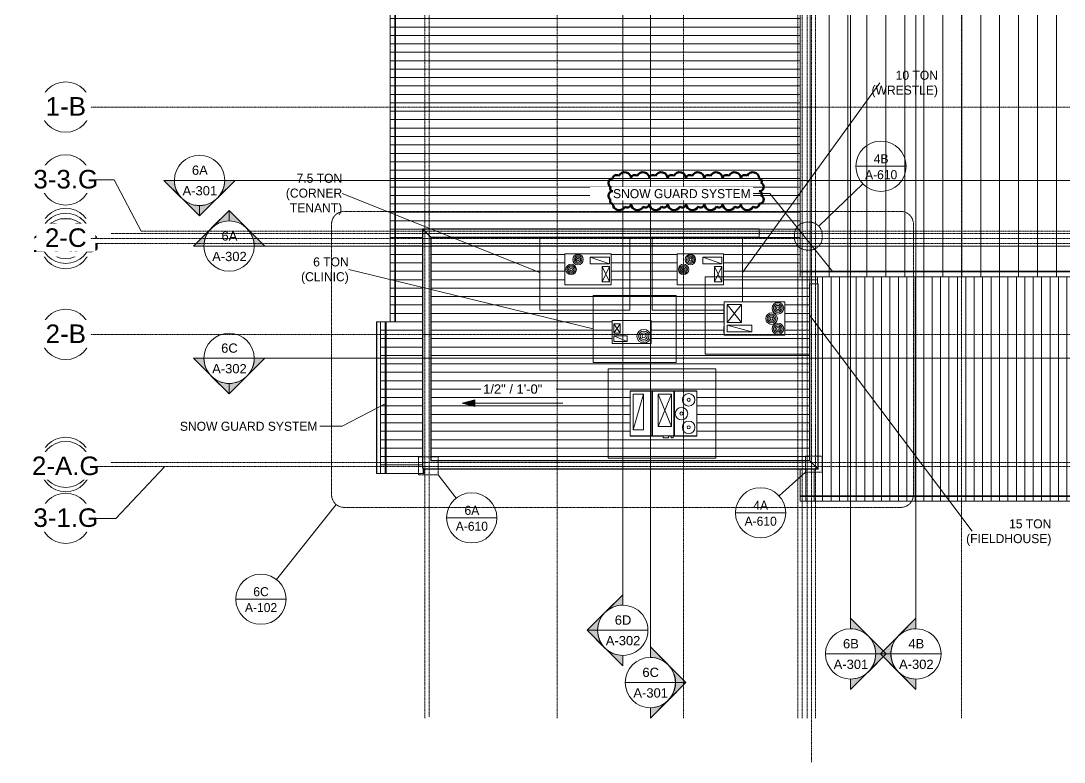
# Model space of a CAD drawing. Header units: inches. Extents: x 21290 to 29416, y -23522 to -20467.
# Drawn here: x 21290 to 23282, y -23360 to -21944 of the extents above; entities that cross this region are included whole.
import ezdxf

# ---------------------------------------------------------------- set-up
doc = ezdxf.new("R2010")
doc.units = ezdxf.units.IN
doc.header["$MEASUREMENT"] = 0
doc.linetypes.add('Dash Dot 3_16_', pattern=[0.3125, 0.1875, -0.0625, 0, -0.0625])
doc.linetypes.add('Grid Line 1_2_', pattern=[0.875, 0.5, -0.125, 0.125, -0.125])
for name, color, linetype, lineweight in [('A-ANNO-IDEN', 131, 'Continuous', 9), ('A-ANNO-SYMB', 150, 'Continuous', 9), ('A-DETL-MBND', 5, 'Continuous', 13), ('A-ROOF', 132, 'Continuous', 13), ('G-ANNO-DIMS', 111, 'Continuous', 9), ('G-ANNO-REVC', 71, 'Continuous', 9), ('G-ANNO-SYMB', 111, 'Continuous', 9), ('M-EQPM', 50, 'Continuous', 13), ('M-EQPM-IDEN', 50, 'Continuous', 9), ('S-BEAM', 12, 'Continuous', 13), ('S-GRID', 1, 'Continuous', 9), ('S-GRID-IDEN', 1, 'Continuous', 9)]:
    doc.layers.add(name, color=color, linetype=linetype, lineweight=lineweight)
doc.styles.add('Arial', font='arial.ttf', dxfattribs={"height": 35.407186})
doc.styles.add('Arial_1', font='arial.ttf', dxfattribs={"height": 17.703593})
doc.styles.add('Century Gothic', font='GOTHIC.TTF', dxfattribs={"height": 17.245342})

# ---------------------------------------------------------------- blocks, each defined once
blk = doc.blocks.new('Girt_C - 8_D-1785278-Roof Plan')
at = {"layer": 'A-DETL-MBND', "color": 43, "lineweight": 9}
blk.add_line((22073.6, -22784.1), (22072.8, -22711.7), dxfattribs=at)
blk = doc.blocks.new('Carrier_48TC_Standard_Efficiency_Gas_Heat_Electric_Cooling_Packaged_Rooftop_Unit_3_to_15_nominal_tons - 15 ton 48TC__16-V1-Roof Plan')
at = {"layer": 'A-DETL-MBND', "color": 43, "lineweight": 9}
for p, q in [((-105.9, -79.6), (-105.9, 67.7)), ((-105.9, 67.7), (93.9, 67.7)), ((93.9, 67.7), (93.9, -79.7)), ((57.9, 31.7), (-57.9, 31.7)), ((-57.9, 31.7), (-57.9, -31.7)), ((4.8, 25.3), (51.7, 12.7)), ((4.8, 12.7), (4.8, 25.3)), ((4.8, 25.3), (51.7, 25.3)), ((51.7, 25.3), (51.7, 12.7)), ((57.9, -31.7), (57.9, 31.7)), ((58.1, 27.3), (57.9, 27.3)), ((58.1, 27.3), (58.1, 15.4)), ((51.7, 12.7), (4.8, 12.7)), ((24.9, -26.8), (51.7, 7.2)), ((24.9, 7.2), (51.7, -26.8)), ((24.9, -26.8), (24.9, 7.2)), ((24.9, 7.2), (51.7, 7.2)), ((51.7, 7.2), (51.7, -26.8)), ((57.9, 15.4), (58.1, 15.4)), ((58.1, 10.3), (57.9, 10.3)), ((57.9, 9.3), (58.1, 9.3)), ((58.1, 6.7), (57.9, 6.7)), ((58.1, 9.3), (58.1, 10.3)), ((58.1, 10.3), (58.1, 9.3)), ((58.1, 6.7), (58.1, -25.1)), ((-57.9, -31.7), (57.9, -31.7)), ((51.7, -26.8), (24.9, -26.8)), ((57.9, -25.1), (58.1, -25.1)), ((93.9, -79.7), (-87.2, -79.7))]:
    blk.add_line(p, q, dxfattribs=at)
for centre, radius in [((-44.9, 19.7), 11), ((-44.9, 19.7), 8.25), ((-44.9, 19.7), 5.5), ((-44.9, 19.7), 2.75), ((-32.9, 0), 11), ((-32.9, 0), 8.25), ((-32.9, 0), 5.5), ((-32.9, 0), 2.75), ((-44.9, -19.7), 11), ((-44.9, -19.7), 8.25), ((-44.9, -19.7), 5.5), ((-44.9, -19.7), 2.75)]:
    blk.add_circle(centre, radius, dxfattribs=at)
blk = doc.blocks.new('Carrier_48TC_Standard_Efficiency_Gas_Heat_Electric_Cooling_Packaged_Rooftop_Unit_3_to_15_nominal_tons - 7_5 ton 48TC__08-873531-Roof Plan')
at = {"layer": 'A-DETL-MBND', "color": 43, "lineweight": 9}
for p, q in [((-92.1, -77.8), (-92.1, 61.1)), ((80.1, 61.1), (80.1, -77.8)), ((44.1, 29.7), (-44.1, 29.7)), ((-44.1, 29.7), (-44.1, -29.8)), ((4.4, 23.2), (40.8, 10.6)), ((4.4, 10.6), (4.4, 23.2)), ((4.4, 23.2), (40.8, 23.2)), ((40.8, 23.2), (40.8, 10.6)), ((44.1, -29.8), (44.1, 29.7)), ((44.2, 24.7), (44.1, 24.7)), ((44.2, 24.7), (44.2, 12.1)), ((40.8, 10.6), (4.4, 10.6)), ((26.8, -23.5), (40.8, 5.2)), ((26.8, 5.2), (40.8, -23.5)), ((26.8, -23.5), (26.8, 5.2)), ((26.8, 5.2), (40.8, 5.2)), ((40.8, 5.2), (40.8, -23.5)), ((44.1, 12.1), (44.2, 12.1)), ((44.2, 8.1), (44.1, 8.1)), ((44.1, 7.1), (44.2, 7.1)), ((44.2, 4.9), (44.1, 4.9)), ((44.2, 7.1), (44.2, 8.1)), ((44.2, 8.1), (44.2, 7.1)), ((44.2, 4.9), (44.2, -23.5)), ((-44.1, -29.8), (44.1, -29.8)), ((40.8, -23.5), (26.8, -23.5)), ((44.1, -23.5), (44.2, -23.5)), ((80.1, -77.8), (-92.1, -77.8))]:
    blk.add_line(p, q, dxfattribs=at)
for centre, radius in [((-19.1, 18.7), 10), ((-19.1, 18.7), 7.5), ((-19.1, 18.7), 5), ((-19.1, 18.7), 2.5), ((-32.1, 0), 10), ((-32.1, 0), 7.5), ((-32.1, 0), 5), ((-32.1, 0), 2.5)]:
    blk.add_circle(centre, radius, dxfattribs=at)
blk = doc.blocks.new('Carrier_48TC_Standard_Efficiency_Gas_Heat_Electric_Cooling_Packaged_Rooftop_Unit_3_to_15_nominal_tons - 6 ton 48TC__07-1350223-Roof Plan')
at = {"layer": 'A-DETL-MBND', "color": 43, "lineweight": 9}
for p, q in [((-85.2, -70), (-85.2, 58)), ((-85.2, 58), (73.2, 58)), ((73.2, 58), (73.2, -70)), ((37.2, 22), (-37.2, 22)), ((-37.2, 22), (-37.2, -22)), ((37.2, -22), (37.2, 22)), ((8.2, 18.2), (33.8, 7.4)), ((8.2, 7.4), (8.2, 18.2)), ((8.2, 18.2), (33.8, 18.2)), ((33.8, 7.4), (8.2, 7.4)), ((21.7, -15.8), (33.8, 2)), ((21.7, 2), (33.8, -15.8)), ((21.7, -15.8), (21.7, 2)), ((21.7, 2), (33.8, 2)), ((33.8, 18.2), (33.8, 7.4)), ((33.8, 2), (33.8, -15.8)), ((37.3, 19.7), (37.2, 19.7)), ((37.2, 9.2), (37.3, 9.2)), ((37.3, 5.3), (37.2, 5.3)), ((37.2, 4.2), (37.3, 4.2)), ((37.3, 1.4), (37.2, 1.4)), ((37.3, 19.7), (37.3, 9.2)), ((37.3, 4.2), (37.3, 5.3)), ((37.3, 5.3), (37.3, 4.2)), ((37.3, 1.4), (37.3, -15.4)), ((33.8, -15.8), (21.7, -15.8)), ((37.2, -15.4), (37.3, -15.4)), ((-37.2, -22), (37.2, -22)), ((73.2, -70), (-85.2, -70))]:
    blk.add_line(p, q, dxfattribs=at)
for radius in [13, 9.75, 6.5, 3.25]:
    blk.add_circle((-23.2, 8), radius, dxfattribs=at)
blk = doc.blocks.new('Carrier_48TC_Standard_Efficiency_Gas_Heat_Electric_Cooling_Packaged_Rooftop_Unit_3_to_15_nominal_tons - 10 ton 48TC__12-1646492-Roof Plan')
at = {"layer": 'A-DETL-MBND', "color": 43, "lineweight": 9}
for p, q in [((-92.1, -77.8), (-92.1, 61.6)), ((80.1, 61.6), (80.1, -62.3)), ((44.1, 29.7), (-44.1, 29.7)), ((-44.1, 29.7), (-44.1, -29.8)), ((4.4, 23.2), (40.8, 10.6)), ((4.4, 10.6), (4.4, 23.2)), ((4.4, 23.2), (40.8, 23.2)), ((40.8, 23.2), (40.8, 10.6)), ((44.1, -29.8), (44.1, 29.7)), ((44.2, 24.7), (44.1, 24.7)), ((44.2, 24.7), (44.2, 12.1)), ((40.8, 10.6), (4.4, 10.6)), ((26.8, -23.5), (40.8, 5.2)), ((26.8, 5.2), (40.8, -23.5)), ((26.8, -23.5), (26.8, 5.2)), ((26.8, 5.2), (40.8, 5.2)), ((40.8, 5.2), (40.8, -23.5)), ((44.1, 12.1), (44.2, 12.1)), ((44.2, 8.1), (44.1, 8.1)), ((44.1, 7.1), (44.2, 7.1)), ((44.2, 4.9), (44.1, 4.9)), ((44.2, 7.1), (44.2, 8.1)), ((44.2, 8.1), (44.2, 7.1)), ((44.2, 4.9), (44.2, -23.5)), ((-44.1, -29.8), (44.1, -29.8)), ((40.8, -23.5), (26.8, -23.5)), ((44.1, -23.5), (44.2, -23.5)), ((45.1, -77.8), (-92.1, -77.8))]:
    blk.add_line(p, q, dxfattribs=at)
for centre, radius in [((-19.1, 18.7), 10), ((-19.1, 18.7), 7.5), ((-19.1, 18.7), 5), ((-19.1, 18.7), 2.5), ((-32.1, 0), 10), ((-32.1, 0), 7.5), ((-32.1, 0), 5), ((-32.1, 0), 2.5)]:
    blk.add_circle(centre, radius, dxfattribs=at)
blk = doc.blocks.new('HSS-Hollow Structural Section - HSS1-1_2X1-1_2X1_8 - Obsolete-1396620-Roof Plan')
at = {"layer": 'A-DETL-MBND', "color": 43, "lineweight": 9}
for p, q in [((22059.3, -22808.3), (22059.3, -22800.1)), ((22058, -22808.3), (22057.9, -22808.3)), ((22059, -22808.3), (22058, -22808.3)), ((22059.3, -22808.3), (22059, -22808.3)), ((22059.3, -22808.3), (22059.3, -22808.3))]:
    blk.add_line(p, q, dxfattribs=at)
blk = doc.blocks.new('AHU-Rooftop-Carrier 48TC 15-28 ton - TC017-1749339-Roof Plan')
at = {"layer": 'A-DETL-MBND', "color": 43, "lineweight": 9}
for p, q in [((-105.9, -85.2), (-105.9, 85.2)), ((-105.9, 85.2), (99.9, 85.2)), ((99.9, 85.2), (99.9, -85.2)), ((-63.9, 43.2), (63.9, 43.2)), ((-63.9, 43.2), (-63.9, -43.2)), ((-63.5, 42.5), (-63.5, -42.5)), ((-63.5, 42.5), (-63.5, -42.5)), ((63.2, 42.7), (-63.2, 42.7)), ((63.2, 42.7), (-63.2, 42.7)), ((-22.3, 42.7), (-22.3, -42.7)), ((-21.3, 42.7), (-21.3, -42.7)), ((19.4, 42.7), (19.4, -42.7)), ((20.9, 42.7), (20.9, -42.7)), ((63.5, -42.5), (63.5, 42.5)), ((63.5, -42.5), (63.5, 42.5)), ((63.9, -43.2), (63.9, 43.2)), ((-38.4, 36.9), (-57.7, -31.2)), ((-57.7, -31.2), (-57.7, 36.9)), ((-57.7, 36.9), (-38.4, 36.9)), ((-38.4, 36.9), (-38.4, -31.2)), ((-10.2, 36.9), (15.3, -24.7)), ((-10.2, -24.7), (15.3, 36.9)), ((-10.2, -24.7), (-10.2, 36.9)), ((-10.2, 36.9), (15.3, 36.9)), ((15.3, 36.9), (15.3, -24.7)), ((-38.4, -31.2), (-57.7, -31.2)), ((15.3, -24.7), (-10.2, -24.7)), ((-0.7, -43.2), (-63.9, -43.2)), ((-63.2, -42.7), (63.2, -42.7)), ((-63.2, -42.7), (63.2, -42.7)), ((-0.7, -42.7), (-0.7, -46.3)), ((-0.7, -46.3), (9.3, -46.3)), ((9.3, -46.3), (9.3, -42.7)), ((14.9, -43.2), (9.3, -43.2)), ((14.9, -42.7), (14.9, -46.3)), ((14.9, -46.3), (18.4, -46.3)), ((18.4, -46.3), (18.4, -42.7)), ((63.9, -43.2), (18.4, -43.2)), ((99.9, -85.2), (-105.9, -85.2))]:
    blk.add_line(p, q, dxfattribs=at)
for centre, radius in [((48.1, 26.2), 12), ((48.1, 26.2), 3), ((34.4, 0), 12), ((34.4, 0), 3), ((48.1, -26.2), 12), ((48.1, -26.2), 3)]:
    blk.add_circle(centre, radius, dxfattribs=at)
for centre, start, end in [((-63.2, 42.5), 90, 180), ((-63.2, 42.5), 90, 180), ((63.2, 42.5), 0, 90), ((63.2, 42.5), 0, 90), ((-63.2, -42.5), 180, 270), ((-63.2, -42.5), 180, 270), ((63.2, -42.5), 270, 0), ((63.2, -42.5), 270, 0)]:
    blk.add_arc(centre, 0.25, start, end, dxfattribs=at)
blk = doc.blocks.new('Roofs 1 - Roofs 1-1982971-Roof Plan')
at = {"layer": 'A-DETL-MBND', "color": 43, "lineweight": 9}
for p, q in [((22778.1, -22851.6), (22778.1, -22850.9)), ((23930.4, -22850.9), (22778.1, -22850.9)), ((22778.1, -22852.3), (22778.1, -22851.6)), ((22778.1, -22851.6), (23930.4, -22851.6)), ((23930.4, -22852.3), (22778.1, -22852.3)), ((23930.4, -22850.9), (23930.4, -22851.6)), ((23930.4, -22851.6), (23930.4, -22852.3))]:
    blk.add_line(p, q, dxfattribs=at)
blk = doc.blocks.new('Roofs 5 - Roofs 1-1983635-Roof Plan')
at = {"layer": 'A-DETL-MBND', "color": 43, "lineweight": 9}
for p, q in [((22004.1, -20878.6), (22004.8, -20878.6)), ((22004.1, -22519.1), (22004.1, -20878.6)), ((22004.8, -20878.6), (22005.5, -20878.6)), ((22004.8, -20878.6), (22004.8, -22519.1)), ((22005.5, -22519.1), (22005.5, -20878.6)), ((22004.8, -22519.1), (22004.1, -22519.1)), ((22005.5, -22519.1), (22004.8, -22519.1))]:
    blk.add_line(p, q, dxfattribs=at)
blk = doc.blocks.new('Roofs 6 - Roofs 1-1983647-Roof Plan')
at = {"layer": 'A-DETL-MBND', "color": 43, "lineweight": 9}
for p, q in [((22004.1, -21788.8), (22004.8, -21788.8)), ((22004.1, -22078.3), (22004.1, -21788.8)), ((22004.8, -21788.8), (22005.5, -21788.8)), ((22004.8, -21788.8), (22004.8, -22078.3)), ((22005.5, -22078.3), (22005.5, -21788.8)), ((22004.8, -22078.3), (22004.1, -22078.3)), ((22005.5, -22078.3), (22004.8, -22078.3))]:
    blk.add_line(p, q, dxfattribs=at)
blk = doc.blocks.new('Roofs 7 - Roofs 1-1987978-Roof Plan')
at = {"layer": 'A-DETL-MBND', "color": 43, "lineweight": 9}
for p, q in [((22778.1, -22851.6), (22778.1, -22850.9)), ((26284.7, -22850.9), (22778.1, -22850.9)), ((22778.1, -22852.3), (22778.1, -22851.6)), ((22778.1, -22851.6), (26284.7, -22851.6)), ((26284.7, -22852.3), (22778.1, -22852.3))]:
    blk.add_line(p, q, dxfattribs=at)
blk = doc.blocks.new('Grid - Grid Head - Circle-14747-Roof Plan')
at = {"layer": 'S-GRID-IDEN'}
blk.add_circle((0, 0), 0.25, dxfattribs=at)
blk = doc.blocks.new('Section - Section Head - Filled-1526-Roof Plan')
at = {"layer": 'G-ANNO-SYMB'}
h = blk.add_hatch(color=256, dxfattribs=at)
edge = h.paths.add_edge_path(flags=0)
edge.add_line((-0.427, 0.177), (-0.25, 0.354))
edge.add_line((-0.25, 0.354), (-0.25, 0.25))
edge.add_arc((-0.25, 0), 0.25, 90, 135)
h = blk.add_hatch(color=256, dxfattribs=at)
edge = h.paths.add_edge_path(flags=0)
edge.add_arc((-0.25, 0), 0.25, 45, 90)
edge.add_line((-0.25, 0.25), (-0.25, 0.354))
edge.add_line((-0.25, 0.354), (-0.073, 0.177))
h = blk.add_hatch(color=256, dxfattribs=at)
edge = h.paths.add_edge_path(flags=0)
edge.add_arc((-0.25, 0), 0.25, 137.9216, 180)
edge.add_line((-0.5, 0), (-0.604, 0))
edge.add_line((-0.604, 0), (-0.436, 0.168))
h = blk.add_hatch(color=256, dxfattribs=at)
edge = h.paths.add_edge_path(flags=0)
edge.add_line((-0.064, 0.168), (0.104, 0))
edge.add_line((0.104, 0), (0, 0))
edge.add_arc((-0.25, 0), 0.25, 0, 42.0784)
for p, q in [((-0.25, 0.354), (-0.604, 0)), ((-0.25, 0.354), (-0.427, 0.177)), ((-0.25, 0.354), (0.104, 0)), ((-0.25, 0.25), (-0.25, 0.354)), ((-0.073, 0.177), (-0.25, 0.354)), ((-0.25, 0.354), (-0.25, 0.25)), ((-0.436, 0.168), (-0.604, 0)), ((0.104, 0), (-0.064, 0.168)), ((-0.604, 0), (-0.5, 0)), ((0, 0), (0.104, 0)), ((-0.5, 0), (-0.604, 0)), ((0, 0), (0.104, 0))]:
    blk.add_line(p, q, dxfattribs=at)
for start, end in [(360, 180), (90, 135), (45, 90), (137.9216, 180), (0, 42.0784), (180, 360)]:
    blk.add_arc((-0.25, 0), 0.25, start, end, dxfattribs=at)
blk = doc.blocks.new('Floor Plan - Callout Head-19020-Roof Plan')
at = {"layer": 'A-ANNO-SYMB'}
blk.add_line((-0.25, 0), (0.25, 0), dxfattribs=at)
for start, end in [(360, 180), (180, 360)]:
    blk.add_arc((0, 0), 0.25, start, end, dxfattribs=at)
blk = doc.blocks.new('Family - ___-1988030-Roof Plan')
at = {"layer": 'G-ANNO-REVC', "color": 145, "lineweight": 50}
for centre, radius, start, end in [((22420.1, -22253.9), 8.44, 90, 244.7912), ((22427.1, -22245.5), 6.99, 48.1897, 180), ((22442.8, -22245.5), 12.2, 0, 154.7912), ((22462, -22245.5), 6.99, 48.1897, 180), ((22477.8, -22245.5), 12.2, 0, 154.7912), ((22497, -22245.5), 6.99, 48.1897, 180), ((22512.7, -22245.5), 12.2, 0, 154.7912), ((22532, -22245.5), 6.99, 48.1897, 180), ((22547.7, -22245.5), 12.2, 0, 154.7912), ((22566.9, -22245.5), 6.99, 48.1897, 180), ((22582.6, -22245.5), 12.2, 0, 154.7912), ((22601.9, -22245.5), 6.99, 48.1897, 180), ((22617.6, -22245.5), 12.2, 0, 154.7912), ((22636.8, -22245.5), 6.99, 48.1897, 180), ((22652.6, -22245.5), 12.2, 0, 154.7912), ((22671.8, -22245.5), 6.99, 48.1897, 180), ((22687.5, -22245.5), 12.2, 0, 154.7912), ((22699.8, -22250.3), 4.82, 318.1897, 90), ((22420.1, -22264.8), 4.82, 138.1897, 270), ((22699.8, -22261.2), 8.44, 270, 64.7912), ((22420.1, -22278.1), 8.44, 90, 244.7912), ((22699.8, -22274.4), 4.82, 318.1897, 90), ((22699.8, -22285.3), 8.44, 270, 64.7912), ((22420.1, -22288.9), 4.82, 138.1897, 270), ((22432.3, -22293.7), 12.2, 180, 334.7912), ((22448, -22293.7), 6.99, 228.1897, 0), ((22467.3, -22293.7), 12.2, 180, 334.7912), ((22483, -22293.7), 6.99, 228.1897, 0), ((22502.2, -22293.7), 12.2, 180, 334.7912), ((22518, -22293.7), 6.99, 228.1897, 0), ((22537.2, -22293.7), 12.2, 180, 334.7912), ((22552.9, -22293.7), 6.99, 228.1897, 0), ((22572.2, -22293.7), 12.2, 180, 334.7912), ((22587.9, -22293.7), 6.99, 228.1897, 0), ((22607.1, -22293.7), 12.2, 180, 334.7912), ((22622.9, -22293.7), 6.99, 228.1897, 0), ((22642.1, -22293.7), 12.2, 180, 334.7912), ((22657.8, -22293.7), 6.99, 228.1897, 0), ((22677, -22293.7), 12.2, 180, 334.7912), ((22692.8, -22293.7), 6.99, 228.1897, 0)]:
    blk.add_arc(centre, radius, start, end, dxfattribs=at)

msp = doc.modelspace()

# ---------------------------------------------------------------- hatches: boundary and pattern name
at = {"layer": 'A-DETL-MBND'}
h = msp.add_hatch(dxfattribs=at)
h.set_pattern_fill('FP_2', color=8, style=0, pattern_type=2)
h.set_pattern_definition([(0, (37.673, -180.953), (0, 16.082), [])])
h.paths.add_polyline_path([(21976.59556, -22808.30281), (21985.88845, -22808.30281), (21985.88845, -22519.05281), (21976.59556, -22519.05281), (21976.59556, -22801.50736)], flags=0)
h.paths.add_polyline_path([(22057.89023, -22808.30281), (22057.89023, -22798.30281), (22056.82773, -22798.30281), (22056.82773, -22341.24031), (22699.76523, -22341.24031), (22699.76523, -22348.37021), (22700.0122, -22348.48915), (22700.56715, -22349.18504), (22700.76522, -22350.05281), (22700.54344, -22350.95031), (22700.0122, -22351.61647), (22699.76523, -22351.73541), (22699.76523, -22357.74031), (22073.32773, -22357.74031), (22073.40722, -22768.50072), (22073.59471, -22783.61531), (22795.70273, -22783.61531), (22795.70273, -22446.67781), (22810.64023, -22446.67781), (22810.64023, -22433.09526), (22777.63923, -22433.09526), (22777.63923, -21120.45299), (22783.89023, -21120.45299), (22783.89023, -20889.05281), (22070.39023, -20889.05281), (22070.39023, -20878.55281), (22005.59733, -20878.55281), (22005.59733, -22519.05281), (22004.18312, -22519.05281), (22004.18312, -20878.55281), (21994.89023, -20878.55281), (21994.89023, -22519.05281), (21987.30266, -22519.05281), (21987.30266, -22808.30281), (22012.38831, -22808.30281)], flags=0)
h.paths.add_polyline_path([(22526.30451, -22740.45909), (22516.30451, -22740.45909), (22516.30451, -22737.30284), (22453.04669, -22737.30284), (22453.04669, -22650.92784), (22580.92169, -22650.92784), (22580.92169, -22737.30284), (22535.39044, -22737.30284), (22535.39044, -22740.45909), (22531.89044, -22740.45909), (22531.89044, -22737.30284), (22526.30451, -22737.30284)], flags=0)
h.paths.add_polyline_path([(22468.62706, -22560.36531), (22418.83222, -22560.36531), (22418.83222, -22558.11531), (22418.70722, -22558.11531), (22418.70722, -22547.61531), (22418.83222, -22547.61531), (22418.83222, -22539.74031), (22418.70722, -22539.74031), (22418.70722, -22522.99031), (22418.83222, -22522.99031), (22418.83222, -22516.36531), (22493.20722, -22516.36531), (22493.20722, -22560.36531), (22468.72142, -22560.36531)], flags=0)
h.paths.add_polyline_path([(22632.51523, -22544.42781), (22632.51523, -22540.05281), (22632.39023, -22540.05281), (22632.39023, -22528.17781), (22632.51523, -22528.17781), (22632.51523, -22519.42781), (22632.39023, -22519.42781), (22632.39023, -22487.67781), (22632.51523, -22487.67781), (22632.51523, -22481.05281), (22748.39023, -22481.05281), (22748.39023, -22544.42781), (22638.76523, -22544.42781)], flags=0)
h.paths.add_polyline_path([(22631.51523, -22448.55281), (22543.39023, -22448.55281), (22543.39023, -22389.05281), (22631.51523, -22389.05281), (22631.51523, -22394.05281), (22631.64023, -22394.05281), (22631.64023, -22406.67781), (22631.51523, -22406.67781), (22631.51523, -22413.92781), (22631.64023, -22413.92781), (22631.64023, -22442.30281), (22631.51523, -22442.30281)], flags=0)
h.paths.add_polyline_path([(22357.48291, -22448.55244), (22328.70309, -22448.55244), (22328.70309, -22389.05244), (22416.82809, -22389.05244), (22416.82809, -22394.05244), (22416.95309, -22394.05244), (22416.95309, -22406.67744), (22416.82809, -22406.67744), (22416.82809, -22413.92744), (22416.95309, -22413.92744), (22416.95309, -22442.30244), (22416.82809, -22442.30244), (22416.82809, -22448.55244), (22357.57032, -22448.55244)], flags=0)
h.paths.add_polyline_path([(22699.76523, -22351.50482), (22700.3277, -22350.92058), (22700.56022, -22350.05281), (22700.31973, -22349.19534), (22699.76523, -22348.59204), (22699.76523, -22350.95031)], flags=0)
h = msp.add_hatch(dxfattribs=at)
h.set_pattern_fill('FP_3', color=8, style=0, pattern_type=2)
h.set_pattern_definition([(90, (-1.735, -38.532), (-36.188, 2e-15), [])])
h.paths.add_polyline_path([(22777.63923, -22433.09526), (26284.39023, -22433.09526), (26284.39023, -22423.80237), (22778.14023, -22423.80237), (22778.14023, -22422.38815), (26284.39023, -22422.38815), (26284.39023, -21120.45299), (22777.63923, -21120.45299), (22777.63923, -22423.80237)], flags=0)
h = msp.add_hatch(dxfattribs=at)
h.set_pattern_fill('FP_1', color=8, style=0, pattern_type=2)
h.set_pattern_definition([(90, (0.298, -40.069), (-16.082, 1e-15), [])])
h.paths.add_polyline_path([(26241.14402, -22880.3513), (26294.39023, -22880.3513), (26294.39023, -22871.0584), (25957.01523, -22871.0584), (25957.01523, -22869.64419), (26294.39023, -22869.64419), (26294.39023, -22799.17781), (26284.39023, -22799.17781), (26284.39023, -22800.11531), (25682.57773, -22800.11531), (25682.57773, -22446.67781), (25699.07773, -22446.67781), (25699.07773, -22783.61531), (26269.70273, -22783.61531), (26269.70273, -22433.09526), (22811.14023, -22433.09526), (22811.14023, -22446.67781), (22812.20273, -22446.67781), (22812.20273, -22800.11531), (22778.14023, -22800.11531), (22778.14023, -22850.9082), (23930.39023, -22850.9082), (23930.39023, -22852.32242), (22778.14023, -22852.32242), (22778.14023, -22861.61531), (23930.39023, -22861.61531), (23930.39023, -22869.64419), (24267.89023, -22869.64419), (24267.89023, -22861.61531), (25956.89023, -22861.61531), (25956.89023, -22880.3513), (26223.59732, -22880.3513)], flags=0)
h.paths.add_polyline_path([(24153.08622, -22880.3513), (24267.89023, -22880.3513), (24267.89023, -22871.0584), (23930.39023, -22871.0584), (23930.39023, -22880.3513), (24135.53952, -22880.3513)], flags=0)
h.paths.add_polyline_path([(25240.98188, -22852.32242), (24268.14023, -22852.32242), (24268.14023, -22850.9082), (25956.64023, -22850.9082), (25956.64023, -22852.32242), (25683.07773, -22852.32242)], flags=0)
h.paths.add_polyline_path([(24132.95273, -22795.42781), (24132.95273, -22795.30281), (24137.70273, -22795.30281), (24137.70273, -22795.42781)], flags=0)
h.paths.add_polyline_path([(26129.76523, -22738.30281), (26129.76523, -22678.80281), (26217.89023, -22678.80281), (26217.89023, -22683.80281), (26218.01523, -22683.80281), (26218.01523, -22696.42781), (26217.89023, -22696.42781), (26217.89023, -22703.67781), (26218.01523, -22703.67781), (26218.01523, -22732.05281), (26217.89023, -22732.05281), (26217.89023, -22738.30281), (26153.4105, -22738.30281)], flags=0)
h.paths.add_polyline_path([(25955.14023, -22571.44669), (25955.14023, -22567.25919), (25935.26523, -22567.25919), (25935.26523, -22513.25919), (25955.14023, -22513.25919), (25955.14023, -22509.07169), (26012.39023, -22509.07169), (26012.39023, -22512.44873), (26022.51523, -22512.44873), (26022.51523, -22516.44873), (26012.39023, -22516.44873), (26012.39023, -22518.25919), (26029.14023, -22518.25919), (26029.14023, -22536.25919), (26012.39023, -22536.25919), (26012.39023, -22571.44669)], flags=0)
h.paths.add_polyline_path([(26199.4417, -22571.42781), (26154.51523, -22571.42781), (26154.51523, -22455.55281), (26158.89023, -22455.55281), (26158.89023, -22455.42781), (26170.76523, -22455.42781), (26170.76523, -22455.55281), (26179.51523, -22455.55281), (26179.51523, -22455.42781), (26211.26523, -22455.42781), (26211.26523, -22455.55281), (26217.89023, -22455.55281), (26217.89023, -22571.42781), (26199.76523, -22571.42781)], flags=0)
h.paths.add_polyline_path([(25805.39023, -22571.42781), (25746.89023, -22571.42781), (25746.89023, -22455.55281), (25751.26523, -22455.55281), (25751.26523, -22455.42781), (25763.14023, -22455.42781), (25763.14023, -22455.55281), (25771.89023, -22455.55281), (25771.89023, -22455.42781), (25803.64023, -22455.42781), (25803.64023, -22455.55281), (25810.26523, -22455.55281), (25810.26523, -22571.42781)], flags=0)
at = {"layer": 'G-ANNO-DIMS'}
msp.add_hatch(color=256, dxfattribs=at).paths.add_polyline_path([(22132.76462, -22674.24045), (22156.76462, -22680.67123), (22156.76462, -22667.80967)], flags=0)

# ---------------------------------------------------------------- linework, layer by layer
at = {"layer": 'A-ANNO-IDEN', "color": 153}
for p, q in [((22720.06619, -22273.93875), (22683.31192, -22273.93875)), ((22840.13011, -22423.40608), (22720.06619, -22273.93875)), ((21986.67101, -22675.20441), (21903.63566, -22718.15624)), ((21903.63566, -22718.15624), (21856.39864, -22718.15624))]:
    msp.add_line(p, q, dxfattribs=at)
at = {"layer": 'A-ANNO-SYMB'}
for p, q in [((22813.23722, -22336.1415), (22897.5136, -22255.17655)), ((22086.59487, -22811.36689), (22121.208, -22855.50545)), ((22787.95273, -22806.14806), (22737.78634, -22851.47121)), ((21892.36215, -22867.98966), (21778.33367, -23011.02582))]:
    msp.add_line(p, q, dxfattribs=at)
at = {"layer": 'A-ANNO-SYMB', "linetype": 'Dash Dot 3_16_'}
for p, q in [((22970.02903, -22308.14766), (21907.32277, -22308.14766)), ((21883.32277, -22332.14766), (21883.32277, -22849.2232)), ((22795.93004, -22328.76863), (22790.86364, -22328.76863)), ((22994.02903, -22849.2232), (22994.02903, -22332.14766)), ((22766.86364, -22352.76863), (22766.86364, -22357.83503)), ((22819.93004, -22357.83503), (22819.93004, -22352.76863)), ((22790.86364, -22381.83503), (22795.93004, -22381.83503)), ((22049.36495, -22776.82367), (22049.36495, -22811.36689)), ((22086.59487, -22776.82367), (22049.36495, -22776.82367)), ((22086.59487, -22811.36689), (22086.59487, -22776.82367)), ((22787.95273, -22775.57738), (22787.95273, -22806.14806)), ((22819.61522, -22775.57738), (22787.95273, -22775.57738)), ((22819.61522, -22806.14806), (22819.61522, -22775.57738)), ((22049.36495, -22811.36689), (22086.59487, -22811.36689)), ((22787.95273, -22806.14806), (22819.61522, -22806.14806)), ((21907.32277, -22873.2232), (22970.02903, -22873.2232))]:
    msp.add_line(p, q, dxfattribs=at)
for centre, start, end in [((21907.32277, -22332.14766), 90, 180), ((22970.02903, -22332.14766), 0, 90), ((22790.86364, -22352.76863), 90, 180), ((22795.93004, -22352.76863), 0, 90), ((22790.86364, -22357.83503), 180, 270), ((22795.93004, -22357.83503), 270, 0), ((21907.32277, -22849.2232), 180, 270), ((22970.02903, -22849.2232), 270, 0)]:
    msp.add_arc(centre, 24, start, end, dxfattribs=at)
at = {"layer": 'A-DETL-MBND', "color": 43, "lineweight": 9}
for p, q in [((21994.89023, -20878.55281), (21994.89023, -22519.05281)), ((22777.63923, -21120.45299), (22777.63923, -22433.09526)), ((22056.82773, -22341.24031), (22073.32773, -22357.74031)), ((22056.82773, -22798.30281), (22056.82773, -22341.24031)), ((22699.76523, -22341.24031), (22056.82773, -22341.24031)), ((22057.32773, -22798.30281), (22057.32773, -22341.74031)), ((22699.76523, -22341.74031), (22057.32773, -22341.74031)), ((22699.76523, -22341.24031), (22699.76523, -22357.74031)), ((22072.82773, -22784.11531), (22072.82773, -22357.24031)), ((22699.76523, -22357.24031), (22072.82773, -22357.24031)), ((22073.32773, -22760.70214), (22073.32773, -22357.74031)), ((22699.76523, -22357.74031), (22073.32773, -22357.74031)), ((22777.63923, -22433.09526), (26284.39023, -22433.09526)), ((22810.64023, -22446.67781), (22810.64023, -22433.09526)), ((22811.14023, -22433.09526), (22811.14023, -22446.67781)), ((22795.70273, -22446.67781), (22812.20273, -22446.67781)), ((22795.70273, -22783.61531), (22795.70273, -22446.67781)), ((22796.20273, -22784.11531), (22796.20273, -22446.67781)), ((22811.70273, -22799.61531), (22811.70273, -22446.67781)), ((22812.20273, -22800.11531), (22812.20273, -22446.67781)), ((21985.88845, -22519.05281), (21969.04625, -22519.05281)), ((21969.04625, -22519.05281), (21969.04625, -22808.30281)), ((21969.65806, -22808.30281), (21969.65806, -22519.05281)), ((21976.53306, -22808.30281), (21976.53306, -22519.05281)), ((21976.59556, -22519.05281), (21976.59556, -22808.30281)), ((21994.89023, -22519.05281), (21987.30266, -22519.05281)), ((22058.64023, -22798.30281), (22056.82773, -22798.30281)), ((22057.89023, -22808.30281), (22057.89023, -22798.30281)), ((22058.51523, -22800.11531), (22058.51523, -22798.30281)), ((22811.70273, -22799.61531), (22058.51523, -22799.61531)), ((22812.20273, -22800.11531), (22058.51523, -22800.11531)), ((22058.64023, -22800.11531), (22058.64023, -22798.30281)), ((22796.20273, -22784.11531), (22072.82773, -22784.11531)), ((22795.70273, -22783.61531), (22073.56111, -22783.61531)), ((22778.14023, -22850.9082), (22778.14023, -22800.11531)), ((22795.70273, -22783.61531), (22812.20273, -22800.11531)), ((22810.70273, -22798.61531), (22810.70273, -22800.11531)), ((21969.04625, -22808.30281), (21985.88845, -22808.30281)), ((21987.30266, -22808.30281), (22057.89023, -22808.30281)), ((22778.14023, -22861.61531), (22778.14023, -22852.32242)), ((22778.14023, -22861.61531), (23930.39023, -22861.61531))]:
    msp.add_line(p, q, dxfattribs=at)
for radius, start, end in [(1.795, 0, 55.68565952), (2, 0, 59.34773335), (2, 300.65226665, 0), (1.795, 304.68066137, 0)]:
    msp.add_arc((22698.76522, -22350.05281), radius, start, end, dxfattribs=at)
at = {"layer": 'G-ANNO-DIMS'}
for p, q in [((22156.76462, -22667.80967), (22132.76462, -22674.24045)), ((22132.76462, -22674.24045), (22156.76462, -22680.67123)), ((22324.76462, -22674.24045), (22132.76462, -22674.24045)), ((22156.76462, -22680.67123), (22156.76462, -22667.80967))]:
    msp.add_line(p, q, dxfattribs=at)
at = {"layer": 'G-ANNO-SYMB'}
for p, q in [((22439.17362, -20694.34266), (22439.17362, -23059.93388)), ((22491.854, -20823.5887), (22491.854, -23159.75334)), ((22874.1556, -20822.32008), (22874.1556, -23105.1016)), ((22998.96338, -20822.32008), (22998.96338, -23105.1016)), ((21583.2435, -22248.83309), (21679.2435, -22248.83309)), ((26513.61515, -22248.83309), (21679.2435, -22248.83309)), ((21639.73113, -22374.35697), (21735.73113, -22374.35697)), ((26435.16144, -22374.35697), (21735.73113, -22374.35697)), ((21639.73113, -22588.63029), (21735.73113, -22588.63029)), ((26603.82365, -22588.63029), (21735.73113, -22588.63029)), ((22391.17362, -23107.93388), (22487.17362, -23107.93388)), ((22826.1556, -23153.1016), (22922.1556, -23153.1016)), ((22950.96338, -23153.1016), (23046.96338, -23153.1016)), ((22443.854, -23207.75334), (22539.854, -23207.75334))]:
    msp.add_line(p, q, dxfattribs=at)
at = {"layer": 'M-EQPM-IDEN', "color": 153}
for p, q in [((22667.51523, -22424.80281), (22929.81979, -22062.43056)), ((22280.70309, -22424.80244), (21903.63566, -22273.73796)), ((22382.83222, -22532.36531), (21916.07729, -22418.84251)), ((22796.39023, -22506.74031), (23106.35307, -22918.96397))]:
    msp.add_line(p, q, dxfattribs=at)
at = {"layer": 'S-GRID', "linetype": 'Grid Line 1_2_'}
for p, q in [((22069.64023, -23272.9264), (22069.64023, -20589.47733)), ((22555.14023, -23275.7461), (22555.14023, -20589.47733)), ((22773.39023, -23275.7461), (22773.39023, -20589.47733)), ((22781.39023, -23275.7461), (22781.39023, -20589.47733)), ((22781.39023, -23275.7461), (22781.39023, -20589.47733)), ((22791.39023, -23275.7461), (22791.39023, -20589.47733)), ((22799.39023, -23275.7461), (22799.39023, -20589.47733)), ((22807.39023, -23275.7461), (22807.39023, -20589.47733)), ((23085.89023, -23275.7461), (23085.89023, -20589.47733)), ((22061.64023, -23275.7461), (22061.64023, -20685.47733)), ((22799.39023, -23359.7461), (22799.39023, -20724.9518)), ((23085.89023, -23275.7461), (23085.89023, -20724.9518)), ((26557.32365, -22346.05281), (21519.73698, -22346.05281)), ((26557.32365, -22795.30281), (21564.76208, -22795.30281))]:
    msp.add_line(p, q, dxfattribs=at)
at = {"layer": 'S-GRID'}
msp.add_line((21564.76208, -22795.30281), (21471.73698, -22894.22683), dxfattribs=at)

# ---------------------------------------------------------------- block references
at = {"layer": 'A-ANNO-SYMB', "xscale": 191.9999999999999, "yscale": 191.9999999999999, "zscale": 191.9999999999999}
for p in [(22932.12796, -22221.92228), (22150.82789, -22893.27663), (22702.16949, -22883.64947), (21748.41243, -23048.55873)]:
    msp.add_blockref('Floor Plan - Callout Head-19020-Roof Plan', p, dxfattribs=at)
at = {"layer": 'A-ROOF', "color": 43, "lineweight": 9}
for name, p in [('Roofs 5 - Roofs 1-1983635-Roof Plan', (0.0625, 0)), ('Roofs 7 - Roofs 1-1987978-Roof Plan', (0, 428.52005)), ('Roofs 6 - Roofs 1-1983647-Roof Plan', (-18.23217, -730.25)), ('Roofs 1 - Roofs 1-1982971-Roof Plan', (0, 0))]:
    msp.add_blockref(name, p, dxfattribs=at)
at = {"layer": 'G-ANNO-SYMB', "extrusion": (0, 0, -1), "xscale": 191.9999999999999, "yscale": 191.9999999999999, "zscale": 191.9999999999999}
for p, rotation in [((-21679.2435, -22248.83309), 180), ((-21735.73113, -22588.63029), 180), ((-22874.1556, -23105.1016), 90.00000000000053), ((-22491.854, -23159.75334), 90.00000000000053)]:
    msp.add_blockref('Section - Section Head - Filled-1526-Roof Plan', p, dxfattribs=dict(at, rotation=rotation))
at = {"layer": 'G-ANNO-SYMB', "xscale": 191.9999999999999, "yscale": 191.9999999999999, "zscale": 191.9999999999999}
msp.add_blockref('Section - Section Head - Filled-1526-Roof Plan', (21735.73113, -22374.35697), dxfattribs=at)
at = {"layer": 'G-ANNO-SYMB', "xscale": 191.9999999999999, "yscale": 191.9999999999999, "zscale": 191.9999999999999, "rotation": 89.99999999999947}
for p in [(22439.17362, -23059.93388), (22998.96338, -23105.1016)]:
    msp.add_blockref('Section - Section Head - Filled-1526-Roof Plan', p, dxfattribs=at)
at = {"layer": 'M-EQPM', "color": 43, "lineweight": 9}
for name, p in [('Carrier_48TC_Standard_Efficiency_Gas_Heat_Electric_Cooling_Packaged_Rooftop_Unit_3_to_15_nominal_tons - 7_5 ton 48TC__08-873531-Roof Plan', (22372.76559, -22418.80244)), ('Carrier_48TC_Standard_Efficiency_Gas_Heat_Electric_Cooling_Packaged_Rooftop_Unit_3_to_15_nominal_tons - 10 ton 48TC__12-1646492-Roof Plan', (22587.45273, -22418.80281)), ('AHU-Rooftop-Carrier 48TC 15-28 ton - TC017-1749339-Roof Plan', (22516.98419, -22694.11534))]:
    msp.add_blockref(name, p, dxfattribs=at)
at = {"layer": 'M-EQPM', "color": 43, "lineweight": 9, "rotation": 180}
for name, p in [('Carrier_48TC_Standard_Efficiency_Gas_Heat_Electric_Cooling_Packaged_Rooftop_Unit_3_to_15_nominal_tons - 15 ton 48TC__16-V1-Roof Plan', (22690.45273, -22512.74031)), ('Carrier_48TC_Standard_Efficiency_Gas_Heat_Electric_Cooling_Packaged_Rooftop_Unit_3_to_15_nominal_tons - 6 ton 48TC__07-1350223-Roof Plan', (22456.01972, -22538.36531))]:
    msp.add_blockref(name, p, dxfattribs=at)
at = {"layer": 'S-BEAM', "color": 43, "lineweight": 9}
for name in ['Girt_C - 8_D-1785278-Roof Plan', 'HSS-Hollow Structural Section - HSS1-1_2X1-1_2X1_8 - Obsolete-1396620-Roof Plan']:
    msp.add_blockref(name, (0, 0), dxfattribs=at)
at = {"layer": 'S-GRID-IDEN', "xscale": 191.9999999999999, "yscale": 191.9999999999999, "zscale": 191.9999999999999, "rotation": 89.99999999999982}
for p in [(21375.73698, -22108.80281), (21375.73698, -22247.92122), (21375.73698, -22350.05281), (21375.73698, -22543.05281), (21375.73698, -22787.30281), (21375.73698, -22894.22683)]:
    msp.add_blockref('Grid - Grid Head - Circle-14747-Roof Plan', p, dxfattribs=at)

# ---------------------------------------------------------------- texts
at = {"layer": 'A-ANNO-SYMB', "char_height": 17.245342, "attachment_point": 2, "line_spacing_factor": 0.984117, "style": 'Century Gothic'}
for s, insert, width in [('4B', (22932.40481, -22198.94094), 31.968), ('A-610', (22932.40481, -22229.32545), 77.76), ('4A', (22702.44634, -22860.66813), 36.936), ('6A', (22151.10473, -22870.29529), 36.936), ('A-610', (22151.10473, -22900.6798), 77.76), ('A-610', (22702.44634, -22891.05264), 77.76), ('6C', (21748.68928, -23025.57739), 38.88), ('A-102', (21748.68928, -23055.9619), 77.76)]:
    msp.add_mtext(s, dxfattribs=dict(at, insert=insert, width=width))
at = {"layer": 'G-ANNO-SYMB', "char_height": 17.703593, "attachment_point": 2, "line_spacing_factor": 0.938532, "style": 'Arial_1'}
for s, insert, width in [('6A', (21631.85824, -22220.49484), 36.072), ('A-301', (21631.85824, -22259.76733), 78.624), ('6A', (21688.34587, -22346.01872), 36.072), ('A-302', (21688.34587, -22385.29121), 78.624), ('6C', (21688.34587, -22560.29204), 37.584), ('A-302', (21688.34587, -22599.56453), 78.624), ('6D', (22439.78836, -23079.59563), 37.584), ('A-302', (22439.78836, -23118.86812), 78.624), ('6B', (22874.77034, -23124.76335), 36.072), ('4B', (22999.57812, -23124.76335), 36.072), ('6C', (22492.46874, -23179.41509), 37.584), ('A-301', (22874.77034, -23164.03584), 78.624), ('A-302', (22999.57812, -23164.03584), 78.624), ('A-301', (22492.46874, -23218.68758), 78.624)]:
    msp.add_mtext(s, dxfattribs=dict(at, insert=insert, width=width))
at = {"layer": 'M-EQPM-IDEN', "attachment_point": 3, "line_spacing_factor": 0.984117, "style": 'Century Gothic'}
for s, insert, char_height, width in [('10 TON\\P(WRESTLE)', (23040.87979, -22039.47093), 17.245342, 133.272), ('7.5 TON\\P(CORNER\\PTENANT)', (21903.63566, -22236.2069), 17.245342, 128.088), ('6 TON\\P(CLINIC)', (21916.07729, -22395.88288), 17.245342, 114.048), ('15 TON\\P(FIELDHOUSE)', (23257.37307, -22896.00434), 17.2453416, 181.224)]:
    msp.add_mtext(s, dxfattribs=dict(at, insert=insert, char_height=char_height, width=width))

# ---------------------------------------------------------------- next in the draw order: texts
at = {"layer": 'A-ANNO-IDEN', "char_height": 17.2453416, "width": 302.4, "attachment_point": 3, "line_spacing_factor": 0.984117, "style": 'Century Gothic', "bg_fill": 3, "box_fill_scale": 1.25, "bg_fill_color": 0, "bg_fill_transparency": 0}
for insert in [(22683.31192, -22265.55055), (21856.39864, -22709.76805)]:
    msp.add_mtext('SNOW GUARD SYSTEM', dxfattribs=dict(at, insert=insert))
at = {"layer": 'G-ANNO-DIMS', "insert": (22172.69462, -22638.44455), "char_height": 17.7035928, "width": 134.568, "attachment_point": 1, "line_spacing_factor": 0.938532, "style": 'Arial_1', "bg_fill": 3, "box_fill_scale": 1.25, "bg_fill_color": 0, "bg_fill_transparency": 0}
msp.add_mtext('1/2" / 1\'-0"', dxfattribs=at)
at = {"layer": 'S-GRID-IDEN', "char_height": 35.407186, "attachment_point": 2, "line_spacing_factor": 0.938532, "style": 'Arial', "bg_fill": 3, "box_fill_scale": 1.25, "bg_fill_color": 0, "bg_fill_transparency": 0}
for s, insert, width in [('3-4', (21375.93197, -22089.74331), 85.104), ('3-3.G', (21375.93197, -22228.86173), 147.312), ('3-3', (21375.93197, -22330.99331), 85.104), ('3-2', (21375.93197, -22523.99331), 85.104), ('3-1', (21375.93197, -22768.24331), 85.104), ('3-1.G', (21375.93197, -22875.16733), 147.312)]:
    msp.add_mtext(s, dxfattribs=dict(at, insert=insert, width=width))

# ---------------------------------------------------------------- next in the draw order: linework, layer by layer
at = {"layer": 'S-GRID', "linetype": 'Grid Line 1_2_'}
for p, q in [((22313.89023, -23275.7461), (22313.89023, -20589.47733)), ((26557.32365, -22108.80281), (21423.73698, -22108.80281)), ((26557.32365, -22350.05281), (21423.73698, -22350.05281)), ((26557.32365, -22543.05281), (21423.73698, -22543.05281)), ((26557.32365, -22787.30281), (21423.73698, -22787.30281))]:
    msp.add_line(p, q, dxfattribs=at)
at = {"layer": 'S-GRID'}
for p, q in [((21468.34971, -22247.92122), (21423.73698, -22247.92122)), ((21519.73698, -22346.05281), (21468.34971, -22247.92122)), ((21471.73698, -22894.22683), (21423.73698, -22894.22683))]:
    msp.add_line(p, q, dxfattribs=at)

# ---------------------------------------------------------------- next in the draw order: block references
at = {"layer": 'G-ANNO-REVC', "color": 145, "lineweight": 50}
msp.add_blockref('Family - ___-1988030-Roof Plan', (0, 0), dxfattribs=at)
at = {"layer": 'S-GRID-IDEN', "xscale": 191.9999999999999, "yscale": 191.9999999999999, "zscale": 191.9999999999999, "rotation": 89.99999999999982}
for p in [(21375.73698, -22108.80281), (21375.73698, -22359.55281), (21375.73698, -22543.05281), (21375.73698, -22787.30281)]:
    msp.add_blockref('Grid - Grid Head - Circle-14747-Roof Plan', p, dxfattribs=at)

# ---------------------------------------------------------------- next in the draw order: texts
at = {"layer": 'S-GRID-IDEN', "char_height": 35.407186, "width": 91.584, "attachment_point": 2, "line_spacing_factor": 0.938532, "style": 'Arial', "bg_fill": 3, "box_fill_scale": 1.25, "bg_fill_color": 0, "bg_fill_transparency": 0}
for s, insert in [('1-B', (21375.93197, -22089.74331)), ('1-A', (21375.93197, -22340.49331)), ('2-B', (21375.93197, -22523.99331)), ('2-A', (21375.93197, -22768.24331))]:
    msp.add_mtext(s, dxfattribs=dict(at, insert=insert))

# ---------------------------------------------------------------- next in the draw order: linework, layer by layer
at = {"layer": 'S-GRID', "linetype": 'Grid Line 1_2_'}
for p, q in [((26557.32365, -22108.80281), (21423.73698, -22108.80281)), ((26557.32365, -22359.55281), (21423.73698, -22359.55281)), ((26557.32365, -22543.05281), (21423.73698, -22543.05281)), ((26557.32365, -22787.30281), (21423.73698, -22787.30281))]:
    msp.add_line(p, q, dxfattribs=at)

# ---------------------------------------------------------------- next in the draw order: block references
at = {"layer": 'S-GRID-IDEN', "xscale": 191.9999999999999, "yscale": 191.9999999999999, "zscale": 191.9999999999999, "rotation": 89.99999999999982}
for p in [(21375.73698, -22369.55281), (21375.73698, -22795.30281)]:
    msp.add_blockref('Grid - Grid Head - Circle-14747-Roof Plan', p, dxfattribs=at)

# ---------------------------------------------------------------- next in the draw order: texts
at = {"layer": 'S-GRID-IDEN', "char_height": 35.407186, "width": 153.792, "attachment_point": 2, "line_spacing_factor": 0.938532, "style": 'Arial', "bg_fill": 3, "box_fill_scale": 1.25, "bg_fill_color": 0, "bg_fill_transparency": 0}
for s, insert in [('1-A.G', (21375.93197, -22350.49331)), ('2-A.G', (21375.93197, -22776.24331))]:
    msp.add_mtext(s, dxfattribs=dict(at, insert=insert))

# ---------------------------------------------------------------- next in the draw order: linework, layer by layer
at = {"layer": 'S-GRID', "linetype": 'Grid Line 1_2_'}
for p, q in [((26557.32365, -22369.55281), (21423.73698, -22369.55281)), ((26557.32365, -22795.30281), (21423.73698, -22795.30281))]:
    msp.add_line(p, q, dxfattribs=at)

# ---------------------------------------------------------------- next in the draw order: block references
at = {"layer": 'S-GRID-IDEN', "xscale": 191.9999999999999, "yscale": 191.9999999999999, "zscale": 191.9999999999999, "rotation": 89.99999999999982}
msp.add_blockref('Grid - Grid Head - Circle-14747-Roof Plan', (21375.73698, -22359.55281), dxfattribs=at)

# ---------------------------------------------------------------- next in the draw order: texts
at = {"layer": 'S-GRID-IDEN', "insert": (21375.93197, -22340.49331), "char_height": 35.407186, "width": 94.608, "attachment_point": 2, "line_spacing_factor": 0.938532, "style": 'Arial', "bg_fill": 3, "box_fill_scale": 1.25, "bg_fill_color": 0, "bg_fill_transparency": 0}
msp.add_mtext('2-C', dxfattribs=at)

# ---------------------------------------------------------------- next in the draw order: linework, layer by layer
at = {"layer": 'S-GRID', "linetype": 'Grid Line 1_2_'}
msp.add_line((26557.32365, -22359.55281), (21423.73698, -22359.55281), dxfattribs=at)

doc.saveas('drawing.dxf')
